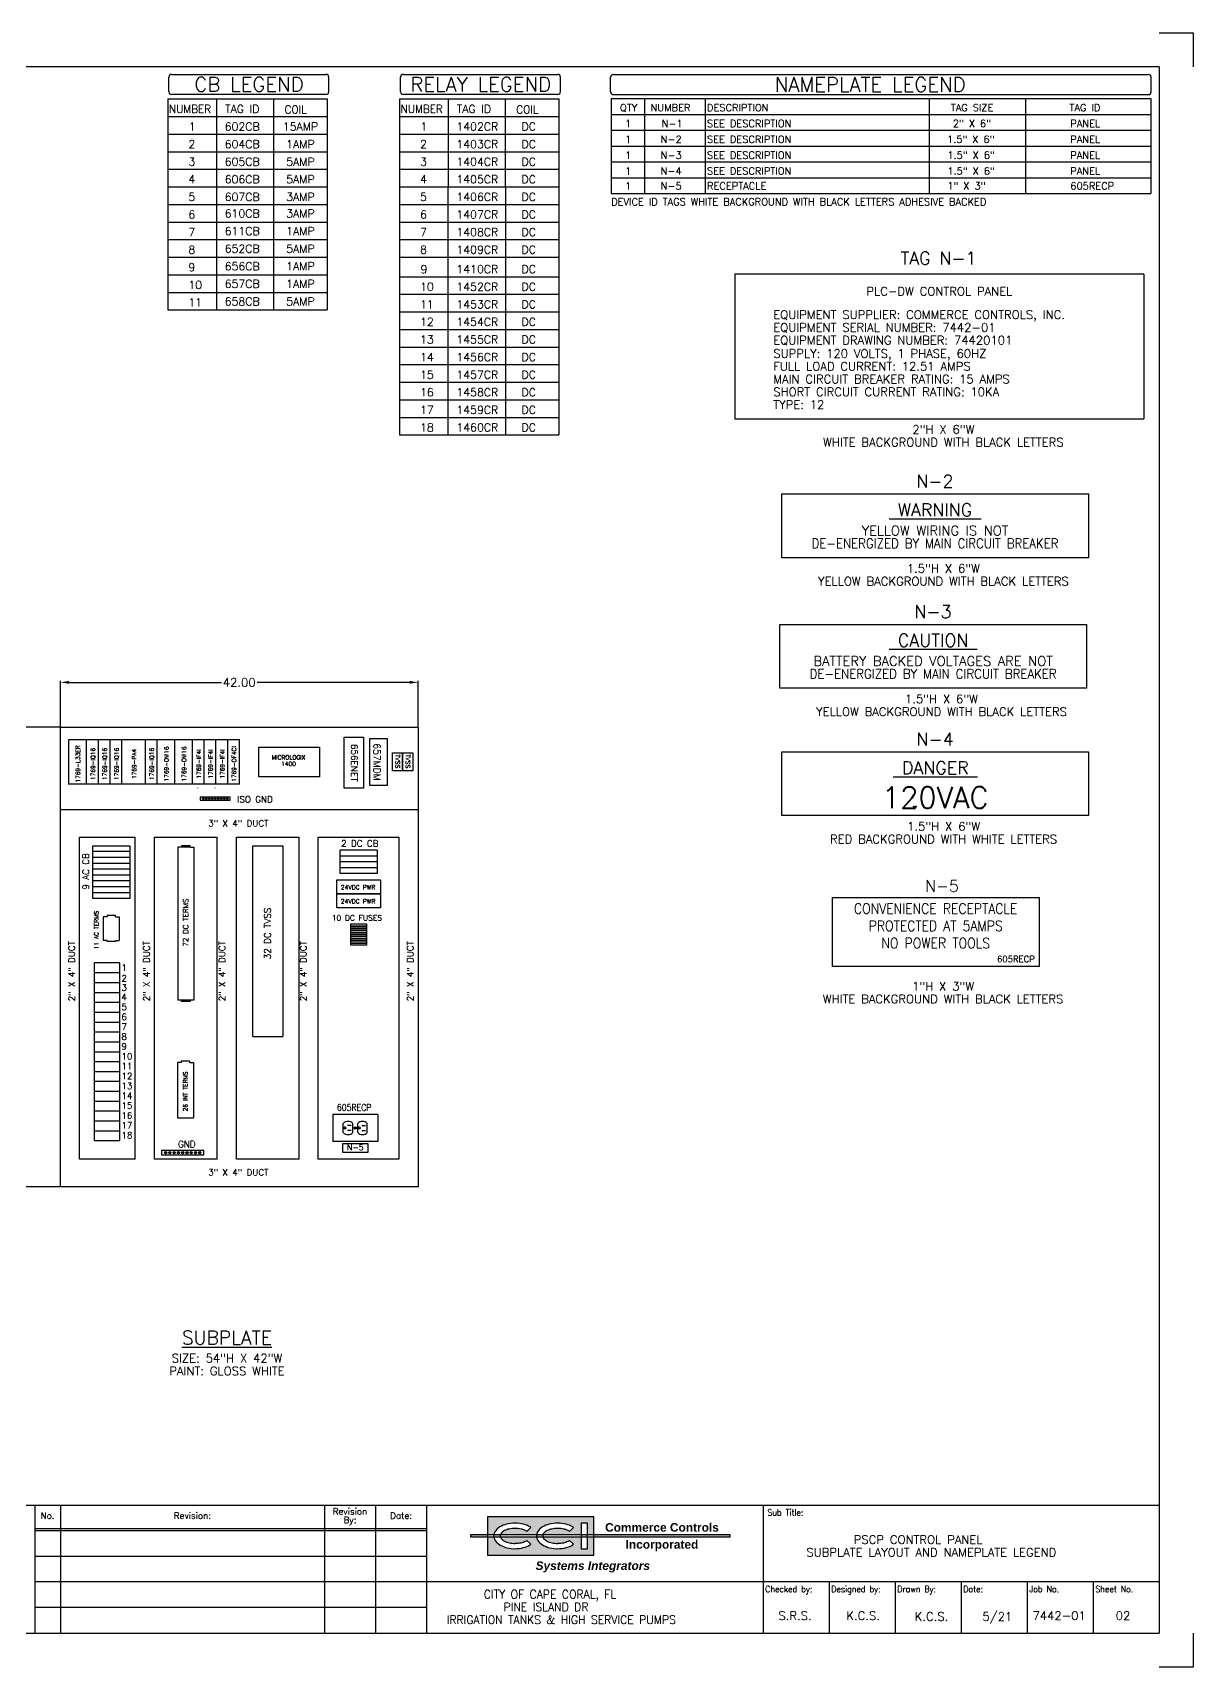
# Model space of a CAD drawing. Extents: x 0 to 288, y 0 to 192.
# Drawn here: x 151.8 to 288, y 0 to 192 of the extents above; entities that cross this region are included whole.
import ezdxf
from ezdxf.enums import TextEntityAlignment as Align

# ---------------------------------------------------------------- set-up
doc = ezdxf.new("R2010")
doc.units = 0
doc.header["$MEASUREMENT"] = 0
doc.layers.get('0').update_dxf_attribs({"linetype": 'CONTINUOUS'})
doc.layers.get('DEFPOINTS').update_dxf_attribs({"linetype": 'CONTINUOUS'})
for name, color, linetype in [('BORDER', 2, 'CONTINUOUS'), ('dim', 3, 'CONTINUOUS'), ('DUCT', 40, 'CONTINUOUS'), ('EQUIPMENT', 5, 'CONTINUOUS'), ('PANEL', 9, 'CONTINUOUS'), ('Subplate', 1, 'CONTINUOUS'), ('TEXT', 1, 'CONTINUOUS'), ('TEXT SS', 7, 'CONTINUOUS')]:
    doc.layers.add(name, color=color, linetype=linetype)
doc.styles.add('arial', font='arialbd.ttf')
doc.styles.add('arialitalic', font='arialbi.ttf')
doc.styles.add('ROMANS', font='ROMANS.shx')
doc.dimstyles.get("Standard").update_dxf_attribs({"dimscale": 0, "dimtxt": 0.125, "dimasz": 0.1875, "dimexe": 0.187, "dimexo": 0.0625, "dimgap": 0.09, "dimtad": 0, "dimtih": 1, "dimtoh": 1, "dimlfac": 4, "dimzin": 0, "dimdsep": 46, "dimtxsty": 'ROMANS', "dimcen": 0, "dimclrd": 256, "dimclre": 256, "dimadec": 0, "dimazin": 0, "dimtfac": 1, "dimtofl": 0, "dimtmove": 0, "dimatfit": 3, "dimfxl": 0, "dimtolj": 1, "dimtzin": 0, "dimarcsym": 0})

# ---------------------------------------------------------------- blocks, each defined once
blk = doc.blocks.new('CCILOGO3')
h = blk.add_hatch(color=256)
h.paths.add_polyline_path([(25.922, 2.094, -0.060974), (26.047, 2.109, -0.060974), (26.172, 2.094, -0.074343), (26.268, 2.054, -0.016679), (26.281, 2.046), (26.221, 1.988, 0.036094), (26.202, 1.999, 0.064948), (26.135, 2.022, 0.051099), (26.047, 2.031, 0.051099), (25.958, 2.022, 0.064948), (25.892, 1.999, 0.104203), (25.841, 1.959, 0.105248), (25.83, 1.937), (26.36, 1.937, -0.117879), (26.38, 1.988, -0.106943), (26.451, 2.054, -0.074343), (26.547, 2.094, -0.060974), (26.672, 2.109, -0.060974), (26.797, 2.094, -0.074343), (26.893, 2.054, -0.016679), (26.906, 2.046), (26.846, 1.988, 0.036094), (26.827, 1.999, 0.064948), (26.76, 2.022, 0.051099), (26.672, 2.031, 0.051099), (26.583, 2.022, 0.064948), (26.517, 1.999, 0.104203), (26.466, 1.959, 0.105248), (26.455, 1.937), (27.016, 1.937), (27.016, 2.109), (27.109, 2.109), (27.109, 1.937), (27.203, 1.937), (27.203, 2.203), (25.641, 2.203), (25.641, 1.937), (25.735, 1.937, -0.117879), (25.755, 1.988, -0.106943), (25.826, 2.054, -0.074343)])
h.paths.add_polyline_path([(25.826, 1.789, -0.106943), (25.755, 1.856, -0.117879), (25.735, 1.906), (25.641, 1.906), (25.641, 1.641), (27.203, 1.641), (27.203, 1.906), (27.109, 1.906), (27.109, 1.734), (27.016, 1.734), (27.016, 1.906), (26.455, 1.906, 0.105248), (26.466, 1.885, 0.104203), (26.517, 1.845, 0.064948), (26.592, 1.819, 0.063643), (26.672, 1.812, 0.051099), (26.76, 1.822, 0.064948), (26.827, 1.845, 0.036094), (26.846, 1.856), (26.906, 1.798, -0.016679), (26.893, 1.789, -0.074343), (26.797, 1.75, -0.060974), (26.672, 1.734, -0.074995), (26.558, 1.745, -0.074343), (26.451, 1.789, -0.106943), (26.38, 1.856, -0.117879), (26.36, 1.906), (25.83, 1.906, 0.105248), (25.841, 1.885, 0.104203), (25.892, 1.845, 0.064948), (25.967, 1.819, 0.063643), (26.047, 1.812, 0.051099), (26.135, 1.822, 0.064948), (26.202, 1.845, 0.036094), (26.221, 1.856), (26.281, 1.798, -0.016679), (26.268, 1.789, -0.074343), (26.172, 1.75, -0.060974), (26.047, 1.734, -0.074995), (25.933, 1.745, -0.074343)])
h.paths.add_polyline_path([(25.641, 1.906), (25.641, 1.937), (25.391, 1.937), (25.391, 1.906)])
h.paths.add_polyline_path([(25.83, 1.906, -0.068202), (25.828, 1.922, -0.068202), (25.83, 1.937), (25.735, 1.937, 0.033731), (25.734, 1.922, 0.033731), (25.735, 1.906)])
h.paths.add_polyline_path([(26.455, 1.906, -0.068202), (26.453, 1.922, -0.068202), (26.455, 1.937), (26.36, 1.937, 0.033731), (26.359, 1.922, 0.033731), (26.36, 1.906)])
h.paths.add_polyline_path([(27.109, 1.906), (27.109, 1.937), (27.016, 1.937), (27.016, 1.906)])
h.paths.add_polyline_path([(29.203, 1.906), (29.203, 1.937), (27.203, 1.937), (27.203, 1.906)])
for p, q in [((27.203, 2.203), (25.641, 2.203)), ((25.641, 2.203), (25.641, 1.641)), ((27.203, 1.641), (27.203, 2.203)), ((29.203, 1.937), (25.391, 1.937)), ((25.391, 1.937), (25.391, 1.906)), ((26.221, 1.988), (26.281, 2.046)), ((26.846, 1.988), (26.906, 2.046)), ((27.109, 2.109), (27.016, 2.109)), ((27.016, 2.109), (27.016, 1.734)), ((27.109, 1.734), (27.109, 2.109)), ((29.203, 1.906), (29.203, 1.937)), ((25.391, 1.906), (29.203, 1.906)), ((26.221, 1.856), (26.281, 1.798)), ((26.846, 1.856), (26.906, 1.798)), ((27.016, 1.734), (27.109, 1.734)), ((25.641, 1.641), (27.203, 1.641))]:
    blk.add_line(p, q)
for centre, radius, start, end in [((25.851, 1.922), 0.116, 145.3805, 180), ((25.851, 1.922), 0.116, 180, 214.6195), ((25.944, 1.857), 0.23, 120.9638, 145.3805), ((26.006, 1.754), 0.35, 103.9568, 120.9638), ((25.886, 1.922), 0.0581, 140.3607, 180), ((25.886, 1.922), 0.0581, 180, 219.6393), ((25.962, 1.859), 0.157, 116.5651, 140.3607), ((26.013, 1.757), 0.271, 101.7009, 116.5651), ((26.047, 1.59), 0.519, 90, 103.9568), ((26.047, 1.595), 0.436, 90, 101.7009), ((26.047, 1.59), 0.519, 76.0432, 90), ((26.047, 1.595), 0.436, 78.2991, 90), ((26.08, 1.757), 0.271, 63.4349, 78.2991), ((26.088, 1.754), 0.35, 59.0362, 76.0432), ((26.131, 1.859), 0.157, 55.1664, 63.4349), ((26.149, 1.857), 0.23, 55.214, 59.0362), ((26.476, 1.922), 0.116, 145.3805, 180), ((26.476, 1.922), 0.116, 180, 214.6195), ((26.569, 1.857), 0.23, 120.9638, 145.3805), ((26.631, 1.754), 0.35, 103.9568, 120.9638), ((26.511, 1.922), 0.0581, 140.3607, 180), ((26.511, 1.922), 0.0581, 180, 219.6393), ((26.587, 1.859), 0.157, 116.5651, 140.3607), ((26.638, 1.757), 0.271, 101.7009, 116.5651), ((26.672, 1.59), 0.519, 90, 103.9568), ((26.672, 1.595), 0.436, 90, 101.7009), ((26.672, 1.59), 0.519, 76.0432, 90), ((26.672, 1.595), 0.436, 78.2991, 90), ((26.705, 1.757), 0.271, 63.4349, 78.2991), ((26.713, 1.754), 0.35, 59.0362, 76.0432), ((26.756, 1.859), 0.157, 55.1664, 63.4349), ((26.774, 1.857), 0.23, 55.214, 59.0362), ((25.944, 1.987), 0.23, 214.6195, 239.0362), ((26.027, 2.125), 0.391, 239.0362, 256.0432), ((25.962, 1.985), 0.157, 219.6393, 243.4349), ((26.028, 2.117), 0.305, 243.4349, 258.2991), ((26.025, 2.118), 0.384, 256.0432, 273.1986), ((26.031, 2.129), 0.317, 258.2991, 272.8654), ((26.047, 2.249), 0.436, 270, 281.7009), ((26.047, 2.253), 0.519, 270, 283.9568), ((26.08, 2.087), 0.271, 281.7009, 296.5651), ((26.088, 2.09), 0.35, 283.9568, 300.9638), ((26.131, 1.985), 0.157, 296.5651, 304.8336), ((26.149, 1.987), 0.23, 300.9638, 304.786), ((26.569, 1.987), 0.23, 214.6195, 239.0362), ((26.652, 2.125), 0.391, 239.0362, 256.0432), ((26.587, 1.985), 0.157, 219.6393, 243.4349), ((26.653, 2.117), 0.305, 243.4349, 258.2991), ((26.65, 2.118), 0.384, 256.0432, 273.1986), ((26.656, 2.129), 0.317, 258.2991, 272.8654), ((26.672, 2.249), 0.436, 270, 281.7009), ((26.672, 2.253), 0.519, 270, 283.9568), ((26.705, 2.087), 0.271, 281.7009, 296.5651), ((26.713, 2.09), 0.35, 283.9568, 300.9638), ((26.756, 1.985), 0.157, 296.5651, 304.8336), ((26.774, 1.987), 0.23, 300.9638, 304.786)]:
    blk.add_arc(centre, radius, start, end)
for s, style, p in [('Commerce Controls', 'arial', (28.203, 1.984)), ('Incorporated', 'arial', (28.203, 1.734)), ('Systems Integrators', 'arialitalic', (27.188, 1.422))]:
    blk.add_text(s, height=0.125, dxfattribs=dict(style=style)).set_placement(p, align=Align.CENTER)
blk = doc.blocks.new('TERM')
at = {"color": 1}
blk.add_line((-0.09, 0.09), (0.09, -0.09), dxfattribs=at)
blk.add_circle((0, 0), 0.125, dxfattribs=at)
blk = doc.blocks.new('*D8')
at = {"layer": 'DEFPOINTS', "color": 0, "linetype": 'Continuous'}
for p in [(197, 115.69), (155, 110.44), (197, 110.44)]:
    blk.add_point(p, dxfattribs=at)
at = {"layer": 'dim', "linetype": 'Continuous', "lineweight": -2}
for p, q in [((155, 110.5), (155, 115.88)), ((156, 115.69), (173.91, 115.69)), ((196, 115.69), (178.09, 115.69)), ((197, 110.5), (197, 115.88))]:
    blk.add_line(p, q, dxfattribs=at)
at = {"layer": 'dim', "linetype": 'Continuous'}
for points in [[(156, 115.86), (156, 115.53), (155, 115.69)], [(196, 115.86), (196, 115.53), (197, 115.69)]]:
    blk.add_solid(points, dxfattribs=at)
at = {"layer": 'dim', "color": 0, "linetype": 'Continuous', "insert": (176, 115.69), "char_height": 1, "attachment_point": 5, "style": 'ROMANS'}
blk.add_mtext('\\A1;42.00', dxfattribs=at)
blk = doc.blocks.new('*D9')
at = {"layer": 'DEFPOINTS', "color": 0, "linetype": 'Continuous'}
for p in [(147.5, 110.44), (155, 110.44), (155, 56.44)]:
    blk.add_point(p, dxfattribs=at)
at = {"layer": 'dim', "linetype": 'Continuous', "lineweight": -2}
for p, q in [((154.94, 110.44), (147.31, 110.44)), ((147.5, 109.44), (147.5, 84.03)), ((147.5, 57.44), (147.5, 82.85)), ((154.94, 56.44), (147.31, 56.44))]:
    blk.add_line(p, q, dxfattribs=at)
at = {"layer": 'dim', "linetype": 'Continuous'}
for points in [[(147.33, 109.44), (147.67, 109.44), (147.5, 110.44)], [(147.33, 57.44), (147.67, 57.44), (147.5, 56.44)]]:
    blk.add_solid(points, dxfattribs=at)
at = {"layer": 'dim', "color": 0, "linetype": 'Continuous', "insert": (147.5, 83.44), "char_height": 1, "attachment_point": 5, "style": 'ROMANS'}
blk.add_mtext('\\A1;54.00', dxfattribs=at)
blk = doc.blocks.new('grnd-bar')
at = {"color": 5}
blk.add_lwpolyline([(0.25, 2.5), (0, 2.5), (0, 0), (0.25, 0)], close=True, dxfattribs=at)
at = {"xscale": 0.5, "yscale": 0.5, "zscale": 0.5}
for p in [(0.125, 2.25), (0.125, 2), (0.125, 1.75), (0.125, 1.5), (0.125, 1.25), (0.125, 1), (0.125, 0.75), (0.125, 0.5), (0.125, 0.25)]:
    blk.add_blockref('TERM', p, dxfattribs=at)

msp = doc.modelspace()

# ---------------------------------------------------------------- linework, layer by layer
at = {"color": 5}
for p, q in [((284, 192), (288, 192)), ((288, 192), (288, 188)), ((288, 4), (288, 0)), ((288, 0), (284, 0))]:
    msp.add_line(p, q, dxfattribs=at)
for p, q in [((167.725, 185.074), (167.725, 186.766)), ((186.517, 185.074), (186.517, 186.766)), ((194.925, 185.074), (194.925, 186.766)), ((213.717, 185.074), (213.717, 186.766)), ((219.581, 185.065), (219.581, 186.757)), ((219.919, 187.096), (282.719, 187.096)), ((283.058, 185.065), (283.058, 186.757)), ((219.919, 184.726), (282.719, 184.726)), ((167.607, 184.22), (186.305, 184.22)), ((167.607, 184.22), (167.607, 159.43)), ((173.339, 184.22), (173.339, 159.43)), ((180.01, 184.22), (180.01, 159.43)), ((186.305, 184.22), (186.305, 182.154)), ((194.807, 184.22), (213.506, 184.22)), ((194.807, 184.22), (194.807, 163.338)), ((200.539, 184.22), (200.499, 163.338)), ((207.21, 184.22), (207.249, 163.338)), ((213.506, 184.22), (213.506, 182.154)), ((219.658, 184.253), (283.031, 184.253)), ((219.658, 184.253), (219.658, 173.097)), ((223.565, 184.253), (223.565, 173.097)), ((230.705, 184.253), (230.705, 173.097)), ((256.996, 184.253), (256.996, 173.097)), ((268.294, 184.253), (268.294, 173.097)), ((283.031, 184.253), (283.031, 173.097)), ((167.607, 182.154), (186.305, 182.154)), ((186.305, 182.154), (186.305, 159.43)), ((194.807, 182.154), (213.506, 182.154)), ((213.506, 182.154), (213.506, 163.338)), ((219.658, 182.394), (283.031, 182.394)), ((219.658, 180.534), (283.031, 180.534)), ((167.607, 180.088), (186.305, 180.088)), ((194.807, 180.088), (213.506, 180.088)), ((219.658, 178.675), (283.031, 178.675)), ((167.607, 178.023), (186.305, 178.023)), ((194.807, 178.023), (213.506, 178.023)), ((219.658, 176.816), (283.031, 176.816)), ((167.607, 175.957), (186.305, 175.957)), ((194.807, 175.957), (213.506, 175.957)), ((219.658, 174.957), (283.031, 174.957)), ((167.607, 173.891), (186.305, 173.891)), ((194.807, 173.891), (213.506, 173.891)), ((219.658, 173.097), (283.031, 173.097)), ((167.607, 171.825), (186.305, 171.825)), ((194.807, 171.825), (213.506, 171.825)), ((167.607, 169.759), (186.305, 169.759)), ((194.807, 169.759), (213.506, 169.759)), ((167.607, 167.693), (186.305, 167.693)), ((194.807, 167.693), (213.506, 167.693)), ((167.607, 165.627), (186.305, 165.627)), ((194.807, 165.627), (213.506, 165.627)), ((167.607, 163.561), (186.305, 163.561)), ((194.807, 163.338), (213.506, 163.338)), ((194.807, 163.338), (194.807, 144.746)), ((200.491, 163.338), (200.475, 144.746)), ((207.257, 163.338), (207.251, 144.746)), ((213.506, 163.338), (213.506, 144.746)), ((167.607, 161.496), (186.305, 161.496)), ((167.607, 159.43), (186.305, 159.43)), ((194.807, 161.273), (213.506, 161.273)), ((194.807, 159.207), (213.506, 159.207)), ((194.807, 157.141), (213.506, 157.141)), ((194.807, 155.075), (213.506, 155.075)), ((194.807, 153.009), (213.506, 153.009)), ((194.807, 150.943), (213.506, 150.943)), ((194.807, 148.877), (213.506, 148.877)), ((194.807, 146.811), (213.506, 146.811)), ((194.807, 144.746), (213.506, 144.746))]:
    msp.add_line(p, q)
at = {"linetype": 'Continuous'}
for p, q in [((168.064, 187.105), (186.179, 187.105)), ((195.264, 187.105), (213.379, 187.105)), ((186.179, 184.736), (168.064, 184.736)), ((213.379, 184.736), (195.264, 184.736)), ((176.02, 108.942), (155.94, 108.942)), ((155.94, 108.942), (155.94, 103.752)), ((158.08, 103.752), (158.08, 108.942)), ((159.46, 103.752), (159.46, 108.942)), ((160.84, 103.752), (160.84, 108.942)), ((162.22, 103.752), (162.22, 108.942)), ((164.98, 103.752), (164.98, 108.942)), ((166.36, 103.752), (166.36, 108.942)), ((168.43, 103.752), (168.43, 108.942)), ((170.5, 103.752), (170.5, 108.942)), ((171.88, 103.752), (171.88, 108.942)), ((173.26, 103.752), (173.26, 108.942)), ((174.64, 103.752), (174.64, 108.942)), ((176.02, 103.752), (176.02, 108.942)), ((158.08, 103.752), (155.91, 103.752)), ((159.46, 103.752), (158.08, 103.752)), ((160.84, 103.752), (159.46, 103.752)), ((162.22, 103.752), (160.84, 103.752)), ((164.98, 103.752), (162.22, 103.752)), ((166.36, 103.752), (164.98, 103.752)), ((168.43, 103.752), (166.36, 103.752)), ((170.5, 103.752), (168.43, 103.752)), ((171.88, 103.752), (170.5, 103.752)), ((176.02, 103.752), (171.88, 103.752)), ((191.12, 61.497), (188.12, 61.497)), ((188.12, 61.497), (188.12, 60.497)), ((191.12, 60.497), (191.12, 61.497)), ((188.12, 60.497), (191.12, 60.497))]:
    msp.add_line(p, q, dxfattribs=at)
at = {"color": 2}
for p, q in [((239.684, 137.831), (275.684, 137.831)), ((239.684, 130.331), (239.684, 137.831)), ((275.684, 137.831), (275.684, 130.331)), ((275.684, 130.331), (239.684, 130.331)), ((239.458, 122.506), (275.458, 122.506)), ((239.458, 115.006), (239.458, 122.506)), ((275.458, 122.506), (275.458, 115.006)), ((275.458, 115.006), (239.458, 115.006)), ((239.708, 107.538), (275.708, 107.538)), ((239.708, 100.038), (239.708, 107.538)), ((275.708, 107.538), (275.708, 100.038)), ((275.708, 100.038), (239.708, 100.038)), ((104.5, 19.062), (152, 19.062)), ((152, 19.062), (198, 19.062)), ((152, 19.062), (152, 4.062)), ((155, 19.062), (155, 4.062)), ((186, 19.062), (186, 4.062)), ((192, 19.062), (192, 4.062)), ((198.033, 19.062), (284, 19.062)), ((198.033, 4.062), (198.033, 19.062)), ((237.5, 19.062), (237.5, 4.062)), ((152, 16.312), (197.967, 16.312)), ((152, 16.062), (198, 16.062)), ((152, 13.062), (198, 13.062)), ((152, 10.062), (198, 10.062)), ((198.033, 10.062), (284, 10.062)), ((245.25, 10.062), (245.25, 4.062)), ((253, 10.062), (253, 4.062)), ((260.75, 10.062), (260.75, 4.062)), ((268.5, 10.062), (268.5, 4.062)), ((276.25, 10.062), (276.25, 4.062)), ((152, 7.062), (198, 7.062))]:
    msp.add_line(p, q, dxfattribs=at)
at = {"linetype": 'ByBlock'}
for p, q in [((192.27, 64.947), (186.97, 64.947)), ((186.97, 64.947), (186.97, 61.747)), ((192.27, 64.947), (192.27, 61.747)), ((192.27, 61.747), (186.97, 61.747))]:
    msp.add_line(p, q, dxfattribs=at)
at = {"color": 0}
for p, q in [((188.214, 62.816), (188.214, 63.878)), ((188.425, 63.452), (188.319, 63.452)), ((188.319, 63.241), (188.319, 63.452)), ((189.128, 63.628), (188.706, 63.628)), ((189.339, 62.816), (189.339, 63.878)), ((189.719, 63.446), (189.521, 63.247)), ((189.901, 62.816), (189.901, 63.878)), ((190.112, 63.452), (190.007, 63.452)), ((190.007, 63.241), (190.007, 63.452)), ((190.393, 63.628), (190.815, 63.628)), ((191.026, 62.816), (191.026, 63.878)), ((188.425, 63.241), (188.319, 63.241)), ((189.128, 63.065), (188.706, 63.065)), ((190.112, 63.241), (190.007, 63.241)), ((190.393, 63.065), (190.815, 63.065))]:
    msp.add_line(p, q, dxfattribs=at)
at = {"color": 5}
msp.add_lwpolyline([(174.945, 101.858), (174.945, 102.208), (171.425, 102.208), (171.425, 101.858)], close=True, dxfattribs=at)
at = {"color": 0}
msp.add_circle((189.62, 63.347), 0.141, dxfattribs=at)
for centre, start, end in [((168.064, 186.766), 90, 180), ((186.179, 186.766), 0, 90), ((195.264, 186.766), 90, 180), ((213.379, 186.766), 0, 90), ((219.919, 186.757), 90, 180), ((282.719, 186.757), 0, 90), ((168.064, 185.074), 180, 270), ((186.179, 185.074), 270, 0), ((195.264, 185.074), 180, 270), ((213.379, 185.074), 270, 0), ((219.919, 185.065), 180, 270), ((282.719, 185.065), 270, 0)]:
    msp.add_arc(centre, 0.338, start, end)
for centre, radius, start, end in [((188.776, 63.347), 0.773, 43.34176, 136.65824), ((188.425, 63.347), 0.105, 270, 90), ((190.464, 63.347), 0.773, 43.34176, 136.65824), ((190.112, 63.347), 0.105, 270, 90), ((188.776, 63.347), 0.773, 223.34176, 316.65824), ((190.464, 63.347), 0.773, 223.34176, 316.65824)]:
    msp.add_arc(centre, radius, start, end, dxfattribs=at)
at = {"layer": 'BORDER', "color": 2}
for p, q in [((284, 188), (4, 188)), ((284, 188), (284, 4)), ((4, 4), (284, 4))]:
    msp.add_line(p, q, dxfattribs=at)
at = {"layer": 'BORDER', "color": 5}
for p, q in [((245.597, 90.418), (269.903, 90.418)), ((245.597, 90.418), (245.597, 82.315)), ((269.903, 90.418), (269.903, 82.315)), ((269.903, 82.315), (245.597, 82.315))]:
    msp.add_line(p, q, dxfattribs=at)
at = {"layer": 'DUCT', "linetype": 'Continuous'}
for p, q in [((171.12, 103.285), (171.12, 103.257)), ((173.12, 103.285), (173.12, 103.257)), ((155, 100.752), (197, 100.752)), ((157.25, 59.692), (157.25, 97.502)), ((157.25, 97.502), (163.79, 97.502)), ((163.79, 59.692), (163.79, 97.502)), ((166.04, 59.692), (166.04, 97.502)), ((166.04, 97.502), (173.41, 97.502)), ((173.41, 59.692), (173.41, 97.502)), ((175.66, 97.502), (183.03, 97.502)), ((175.66, 59.692), (175.66, 97.502)), ((183.03, 59.692), (183.03, 97.502)), ((185.28, 97.502), (194.75, 97.502)), ((185.28, 59.692), (185.28, 97.502)), ((194.75, 97.502), (194.75, 59.692)), ((163.79, 59.692), (157.25, 59.692)), ((173.41, 59.692), (166.04, 59.692)), ((183.03, 59.692), (175.66, 59.692)), ((194.75, 59.692), (185.28, 59.692))]:
    msp.add_line(p, q, dxfattribs=at)
at = {"layer": 'EQUIPMENT', "color": 4}
for p, q in [((282.188, 163.625), (234.188, 163.625)), ((234.188, 163.625), (234.188, 146.625)), ((282.188, 163.625), (282.188, 146.625)), ((234.188, 146.625), (282.188, 146.625))]:
    msp.add_line(p, q, dxfattribs=at)
at = {"layer": 'EQUIPMENT', "linetype": 'Continuous'}
for p, q in [((188.3, 103.25), (188.3, 109.25)), ((188.3, 109.25), (190.6, 109.25)), ((190.6, 109.25), (190.6, 103.25)), ((191.31, 103.587), (191.31, 109.107)), ((191.31, 109.107), (193.37, 109.107)), ((193.37, 109.107), (193.37, 103.587)), ((193.97, 105.297), (193.97, 107.397)), ((193.97, 107.397), (195.17, 107.397)), ((195.17, 105.297), (195.17, 107.397)), ((195.17, 107.397), (196.37, 107.397)), ((195.17, 107.397), (195.17, 105.297)), ((196.37, 107.397), (196.37, 105.297)), ((195.17, 105.297), (193.97, 105.297)), ((196.37, 105.297), (195.17, 105.297)), ((190.6, 103.25), (188.3, 103.25)), ((193.37, 103.587), (191.31, 103.587)), ((158.79, 96.502), (163.16, 96.502)), ((158.79, 95.812), (158.79, 96.502)), ((163.16, 96.502), (163.16, 95.812)), ((169.226, 96.349), (168.784, 96.349)), ((168.784, 96.349), (168.784, 78.349)), ((168.784, 96.349), (168.784, 92.724)), ((170.224, 96.349), (169.226, 96.349)), ((170.224, 96.349), (170.664, 96.349)), ((170.664, 96.349), (170.664, 78.349)), ((177.575, 96.502), (181.115, 96.502)), ((177.575, 74.102), (177.575, 96.502)), ((181.115, 96.502), (181.115, 74.102)), ((163.16, 95.812), (158.79, 95.812)), ((158.79, 95.122), (158.79, 95.812)), ((163.16, 95.122), (158.79, 95.122)), ((158.79, 94.432), (158.79, 95.122)), ((163.16, 94.432), (158.79, 94.432)), ((158.79, 93.742), (158.79, 94.432)), ((163.16, 95.812), (163.16, 95.122)), ((163.16, 95.122), (163.16, 94.432)), ((163.16, 94.432), (163.16, 93.742)), ((192.2, 95.982), (187.83, 95.982)), ((187.83, 95.292), (187.83, 95.982)), ((192.2, 95.292), (187.83, 95.292)), ((187.83, 94.602), (187.83, 95.292)), ((192.2, 94.602), (187.83, 94.602)), ((192.2, 94.602), (187.83, 94.602)), ((187.83, 93.912), (187.83, 94.602)), ((192.2, 95.982), (192.2, 95.292)), ((192.2, 95.292), (192.2, 94.602)), ((192.2, 94.602), (192.2, 93.912)), ((163.16, 93.742), (158.79, 93.742)), ((158.79, 93.052), (158.79, 93.742)), ((163.16, 93.052), (158.79, 93.052)), ((158.79, 92.362), (158.79, 93.052)), ((163.16, 92.362), (158.79, 92.362)), ((158.79, 91.672), (158.79, 92.362)), ((163.16, 93.742), (163.16, 93.052)), ((163.16, 93.052), (163.16, 92.362)), ((163.16, 92.362), (163.16, 91.672)), ((187.465, 90.852), (187.465, 92.502)), ((187.465, 92.502), (192.565, 92.502)), ((192.2, 93.912), (187.83, 93.912)), ((187.83, 93.222), (187.83, 93.912)), ((192.2, 93.222), (187.83, 93.222)), ((192.2, 93.912), (192.2, 93.222)), ((192.565, 92.502), (192.565, 90.852)), ((163.16, 91.672), (158.79, 91.672)), ((163.16, 91.672), (158.79, 91.672)), ((158.79, 90.982), (158.79, 91.672)), ((163.16, 90.982), (158.79, 90.982)), ((158.79, 90.292), (158.79, 90.982)), ((163.16, 90.292), (158.79, 90.292)), ((163.16, 91.672), (163.16, 90.982)), ((163.16, 90.982), (163.16, 90.292)), ((187.465, 89.202), (187.465, 90.852)), ((187.465, 90.852), (192.565, 90.852)), ((192.565, 90.852), (187.465, 90.852)), ((192.565, 90.852), (192.565, 89.202)), ((192.565, 89.202), (187.465, 89.202)), ((160.476, 88.139), (160.034, 88.139)), ((160.034, 88.139), (160.034, 85.389)), ((161.474, 88.139), (161.914, 88.139)), ((161.914, 88.139), (161.914, 85.389)), ((160.476, 85.389), (160.034, 85.389)), ((161.474, 85.389), (161.914, 85.389)), ((158.98, 82.752), (158.98, 81.592)), ((161.97, 82.752), (158.98, 82.752)), ((161.97, 81.592), (161.97, 82.752)), ((158.98, 81.592), (161.97, 81.592)), ((158.98, 81.592), (158.98, 80.432)), ((161.97, 80.432), (161.97, 81.592)), ((158.98, 80.432), (161.97, 80.432)), ((158.98, 80.432), (158.98, 79.272)), ((158.98, 79.272), (161.97, 79.272)), ((158.98, 79.272), (158.98, 78.112)), ((161.97, 79.272), (161.97, 80.432)), ((161.97, 78.112), (161.97, 79.272)), ((158.98, 78.112), (161.97, 78.112)), ((158.98, 78.112), (158.98, 76.952)), ((158.98, 76.952), (161.97, 76.952)), ((158.98, 76.952), (158.98, 75.792)), ((161.97, 76.952), (161.97, 78.112)), ((161.97, 75.792), (161.97, 76.952)), ((170.664, 78.349), (168.784, 78.349)), ((158.98, 75.792), (161.97, 75.792)), ((158.98, 75.792), (158.98, 74.632)), ((161.97, 74.632), (161.97, 75.792)), ((158.98, 74.632), (161.97, 74.632)), ((158.98, 74.632), (158.98, 73.472)), ((158.98, 73.472), (161.97, 73.472)), ((158.98, 73.472), (158.98, 72.312)), ((161.97, 73.472), (161.97, 74.632)), ((161.97, 72.312), (161.97, 73.472)), ((177.575, 74.102), (181.115, 74.102)), ((158.98, 72.312), (161.97, 72.312)), ((158.98, 72.312), (158.98, 71.152)), ((158.98, 71.152), (161.97, 71.152)), ((158.98, 71.152), (158.98, 69.992)), ((161.97, 71.152), (161.97, 72.312)), ((161.97, 69.992), (161.97, 71.152)), ((169.181, 71.057), (168.739, 71.057)), ((168.739, 71.057), (168.739, 64.557)), ((170.179, 71.057), (170.619, 71.057)), ((170.619, 71.057), (170.619, 64.557)), ((158.98, 69.992), (161.97, 69.992)), ((158.98, 69.992), (158.98, 68.832)), ((161.97, 68.832), (161.97, 69.992)), ((158.98, 68.832), (161.97, 68.832)), ((158.98, 68.832), (158.98, 67.672)), ((158.98, 67.672), (161.97, 67.672)), ((158.98, 67.672), (158.98, 66.512)), ((161.97, 67.672), (161.97, 68.832)), ((161.97, 66.512), (161.97, 67.672)), ((158.98, 66.512), (161.97, 66.512)), ((158.98, 66.512), (158.98, 65.352)), ((158.98, 65.352), (161.97, 65.352)), ((158.98, 65.352), (158.98, 64.192)), ((161.97, 65.352), (161.97, 66.512)), ((161.97, 64.192), (161.97, 65.352)), ((158.98, 64.192), (161.97, 64.192)), ((158.98, 64.192), (158.98, 63.032)), ((161.97, 63.032), (161.97, 64.192)), ((168.739, 64.557), (170.619, 64.557)), ((158.98, 63.032), (161.97, 63.032)), ((158.98, 63.032), (158.98, 61.872)), ((158.98, 61.872), (161.97, 61.872)), ((161.97, 61.872), (161.97, 63.032))]:
    msp.add_line(p, q, dxfattribs=at)
at = {"layer": 'EQUIPMENT'}
for p, q in [((170.224, 96.502), (169.226, 96.502)), ((169.226, 96.502), (169.226, 96.349)), ((170.224, 96.349), (170.224, 96.502)), ((161.474, 88.292), (160.476, 88.292)), ((160.476, 88.292), (160.476, 88.139)), ((161.474, 88.139), (161.474, 88.292)), ((160.476, 85.236), (160.476, 85.389)), ((161.474, 85.236), (160.476, 85.236)), ((161.474, 85.389), (161.474, 85.236)), ((169.226, 78.196), (169.226, 78.349)), ((170.224, 78.196), (169.226, 78.196)), ((170.224, 78.349), (170.224, 78.196)), ((170.179, 71.21), (169.181, 71.21)), ((169.181, 71.21), (169.181, 71.057)), ((170.179, 71.057), (170.179, 71.21))]:
    msp.add_line(p, q, dxfattribs=at)
for points in [[(190.94, 87.071), (189.09, 87.071), (189.09, 87.321), (190.94, 87.321)], [(190.94, 86.821), (189.09, 86.821), (189.09, 87.071), (190.94, 87.071)], [(190.94, 86.571), (189.09, 86.571), (189.09, 86.821), (190.94, 86.821)], [(190.94, 86.321), (189.09, 86.321), (189.09, 86.571), (190.94, 86.571)], [(190.94, 86.071), (189.09, 86.071), (189.09, 86.321), (190.94, 86.321)], [(190.94, 85.821), (189.09, 85.821), (189.09, 86.071), (190.94, 86.071)], [(190.94, 85.571), (189.09, 85.571), (189.09, 85.821), (190.94, 85.821)], [(190.94, 85.321), (189.09, 85.321), (189.09, 85.571), (190.94, 85.571)], [(190.94, 85.071), (189.09, 85.071), (189.09, 85.321), (190.94, 85.321)], [(190.94, 84.821), (189.09, 84.821), (189.09, 85.071), (190.94, 85.071)]]:
    msp.add_lwpolyline(points, close=True, dxfattribs=at)
at = {"layer": 'PANEL', "linetype": 'Continuous'}
for p, q in [((178.3, 108.097), (185.4, 108.097)), ((178.3, 104.597), (178.3, 108.097)), ((185.4, 108.097), (185.4, 104.597)), ((185.4, 104.597), (178.3, 104.597))]:
    msp.add_line(p, q, dxfattribs=at)
at = {"layer": 'Subplate', "linetype": 'Continuous'}
for p, q in [((155, 56.442), (155, 110.442)), ((155, 110.442), (197, 110.442)), ((197, 110.442), (197, 56.442)), ((197, 56.442), (155, 56.442))]:
    msp.add_line(p, q, dxfattribs=at)

# ---------------------------------------------------------------- block references
at = {"xscale": 0.7012871301155303, "yscale": 0.7012871301155303, "zscale": 0.7012871301155303, "rotation": 270}
for p in [(171.775, 102.033), (172.126, 102.033), (172.477, 102.033), (172.827, 102.033), (173.178, 102.033), (173.536, 102.033), (173.886, 102.033), (174.244, 102.033), (174.595, 102.033)]:
    msp.add_blockref('TERM', p, dxfattribs=at)
at = {"color": 0, "linetype": 'Continuous', "xscale": 8, "yscale": 8, "zscale": 8}
msp.add_blockref('CCILOGO3', (0, 0.062), dxfattribs=at)
at = {"layer": 'PANEL', "linetype": 'Continuous', "xscale": 2, "yscale": 2, "zscale": 2, "rotation": 270}
msp.add_blockref('grnd-bar', (166.856, 60.692), dxfattribs=at)

# ---------------------------------------------------------------- texts
at = {"style": 'ROMANS'}
for s, height, p in [('CB LEGEND', 1.6923, (177.14, 185.93)), ('RELAY LEGEND', 1.69231, (204.34, 185.93)), ('NAMEPLATE LEGEND', 1.69231, (250.058, 185.911))]:
    msp.add_text(s, height=height, dxfattribs=at).set_placement(p, align=Align.MIDDLE)
at = {"color": 7, "style": 'ROMANS', "width": 0.95}
for s, p in [('NUMBER', (167.75, 182.573)), ('COIL', (181.32, 182.51)), ('NUMBER', (194.95, 182.573)), ('COIL', (208.52, 182.51))]:
    msp.add_text(s, height=0.9402, dxfattribs=at).set_placement(p)
at = {"color": 7, "style": 'ROMANS'}
for s, height, p in [('TAG ID', 0.9402, (174.338, 182.569)), ('TAG ID', 0.9402, (201.538, 182.569)), ('QTY', 0.8462, (220.705, 182.767)), ('NUMBER', 0.8462, (224.291, 182.767)), ('DESCRIPTION', 0.84615, (230.915, 182.767)), ('TAG SIZE', 0.8462, (259.533, 182.767)), ('TAG ID', 0.8462, (273.469, 182.767)), ('1', 0.94, (170.082, 180.495)), ('602CB', 0.9402, (174.288, 180.503)), ('1', 0.94, (197.282, 180.495)), ('1402CR', 0.9402, (201.488, 180.503)), ('DC', 0.9402, (209.134, 180.503)), ('1', 0.846, (221.293, 180.9)), ('N-1', 0.8462, (225.59, 180.9)), ('SEE DESCRIPTION', 0.84615, (230.915, 180.908)), ('2" X 6"', 0.8462, (259.765, 180.908)), ('PANEL', 0.8462, (273.566, 180.908)), ('2', 0.94, (170.031, 178.437)), ('604CB', 0.9402, (174.288, 178.437)), ('2', 0.94, (197.231, 178.437)), ('1403CR', 0.9402, (201.488, 178.437)), ('DC', 0.9402, (209.134, 178.437)), ('1', 0.846, (221.293, 179.041)), ('N-2', 0.8462, (225.477, 179.048)), ('SEE DESCRIPTION', 0.84615, (230.915, 179.048)), ('1.5" X 6"', 0.8462, (259.086, 179.052)), ('PANEL', 0.8462, (273.566, 179.048)), ('3', 0.94, (170.018, 176.371)), ('605CB', 0.9402, (174.288, 176.371)), ('3', 0.94, (197.219, 176.371)), ('1404CR', 0.9402, (201.488, 176.371)), ('DC', 0.9402, (209.134, 176.371)), ('1', 0.846, (221.293, 177.181)), ('N-3', 0.8462, (225.473, 177.189)), ('SEE DESCRIPTION', 0.84615, (230.915, 177.189)), ('1.5" X 6"', 0.8462, (259.124, 177.192)), ('PANEL', 0.8462, (273.566, 177.189)), ('4', 0.94, (170.018, 174.306)), ('606CB', 0.9402, (174.288, 174.306)), ('4', 0.94, (197.219, 174.306)), ('1405CR', 0.9402, (201.488, 174.306)), ('DC', 0.9402, (209.134, 174.306)), ('1', 0.846, (221.293, 175.322)), ('N-4', 0.8462, (225.473, 175.33)), ('SEE DESCRIPTION', 0.84615, (230.915, 175.33)), ('1.5" X 6"', 0.8462, (259.124, 175.333)), ('PANEL', 0.8462, (273.566, 175.33)), ('5', 0.94, (170.018, 172.24)), ('607CB', 0.9402, (174.288, 172.24)), ('5', 0.94, (197.219, 172.24)), ('1406CR', 0.9402, (201.488, 172.24)), ('DC', 0.9402, (209.134, 172.24)), ('1', 0.846, (221.293, 173.572)), ('N-5', 0.8462, (225.473, 173.58)), ('RECEPTACLE', 0.8462, (230.915, 173.58)), ('1" X 3"', 0.8462, (259.124, 173.583)), ('605RECP', 0.8462, (273.566, 173.58)), ('6', 0.94, (170.018, 170.174)), ('610CB', 0.9402, (174.288, 170.292)), ('6', 0.94, (197.219, 170.174)), ('1407CR', 0.9402, (201.488, 170.174)), ('DC', 0.9402, (209.134, 170.174)), ('7', 0.94, (170.018, 168.108)), ('611CB', 0.9402, (174.288, 168.226)), ('7', 0.94, (197.219, 168.108)), ('1408CR', 0.9402, (201.488, 168.108)), ('DC', 0.9402, (209.134, 168.108)), ('652CB', 0.9402, (174.288, 166.16)), ('8', 0.94, (170.018, 166.042)), ('8', 0.94, (197.219, 166.042)), ('1409CR', 0.9402, (201.488, 166.042)), ('DC', 0.9402, (209.134, 166.042)), ('9', 0.94, (170.018, 163.976)), ('656CB', 0.9402, (174.288, 164.094)), ('9', 0.94, (197.282, 163.745)), ('1410CR', 0.9402, (201.488, 163.753)), ('DC', 0.9402, (209.134, 163.753)), ('10', 0.9402, (170.018, 161.91)), ('657CB', 0.9402, (174.288, 162.029)), ('10', 0.9402, (197.219, 161.687)), ('1452CR', 0.9402, (201.488, 161.687)), ('DC', 0.9402, (209.134, 161.687)), ('11', 0.9402, (170.018, 159.844)), ('658CB', 0.9402, (174.288, 159.963)), ('11', 0.9402, (197.219, 159.621)), ('1453CR', 0.9402, (201.488, 159.621)), ('DC', 0.9402, (209.134, 159.621)), ('12', 0.9402, (197.219, 157.556)), ('1454CR', 0.9402, (201.488, 157.556)), ('DC', 0.9402, (209.134, 157.556)), ('13', 0.9402, (197.219, 155.49)), ('1455CR', 0.9402, (201.488, 155.49)), ('DC', 0.9402, (209.134, 155.49)), ('14', 0.9402, (197.219, 153.424)), ('1456CR', 0.9402, (201.488, 153.424)), ('DC', 0.9402, (209.134, 153.424)), ('15', 0.9402, (197.219, 151.358)), ('1457CR', 0.9402, (201.488, 151.358)), ('DC', 0.9402, (209.134, 151.358)), ('16', 0.9402, (197.219, 149.292)), ('1458CR', 0.9402, (201.488, 149.292)), ('DC', 0.9402, (209.134, 149.292)), ('17', 0.9402, (197.219, 147.226)), ('1459CR', 0.9402, (201.488, 147.226)), ('DC', 0.9402, (209.134, 147.226)), ('18', 0.9402, (197.219, 145.16)), ('1460CR', 0.9402, (201.488, 145.16)), ('DC', 0.9402, (209.134, 145.16))]:
    msp.add_text(s, height=height, dxfattribs=at).set_placement(p)
for s, p in [('15AMP', (183.184, 180.503)), ('1AMP', (183.184, 178.437)), ('5AMP', (183.184, 176.371)), ('5AMP', (183.184, 174.306)), ('3AMP', (183.184, 172.24)), ('3AMP', (183.184, 170.292)), ('1AMP', (183.184, 168.226)), ('5AMP', (183.184, 166.16)), ('1AMP', (183.184, 164.094)), ('1AMP', (183.184, 162.029)), ('5AMP', (183.184, 159.963))]:
    msp.add_text(s, height=0.9402, dxfattribs=at).set_placement(p, align=Align.CENTER)
at = {"linetype": 'Continuous', "style": 'ROMANS'}
for s, height, p in [('DEVICE ID TAGS WHITE BACKGROUND WITH BLACK LETTERS ADHESIVE BACKED', 0.84615, (219.653, 171.712)), ('2', 0.75, (162.166, 80.552)), ('1', 0.75, (162.166, 81.802)), ('3', 0.75, (162.166, 79.452)), ('4', 0.75, (162.166, 78.352)), ('5', 0.75, (162.166, 77.192)), ('7', 0.75, (162.166, 74.872)), ('6', 0.75, (162.166, 76.032)), ('8', 0.75, (162.166, 73.712)), ('9', 0.75, (162.166, 72.552)), ('10', 0.75, (162.166, 71.392)), ('11', 0.75, (162.166, 70.232)), ('12', 0.75, (162.166, 69.072)), ('13', 0.75, (162.166, 67.912)), ('14', 0.75, (162.166, 66.752)), ('15', 0.75, (162.166, 65.592)), ('16', 0.75, (162.166, 64.432)), ('17', 0.75, (162.166, 63.272)), ('18', 0.75, (162.166, 62.112))]:
    msp.add_text(s, height=height, dxfattribs=at).set_placement(p)
at = {"color": 4, "style": 'ROMANS'}
msp.add_text('TAG N-1', height=1.5, dxfattribs=at).set_placement((258.09, 164.769), align=Align.CENTER)
at = {"style": 'ROMANS'}
for s, height, p in [('WHITE BACKGROUND WITH BLACK LETTERS', 1, (258.66, 143.394)), ('2"H X 6"W', 1, (258.66, 144.894)), ('N-2', 1.5, (257.66, 138.567)), ('%%U WARNING %%U', 1.5, (257.684, 135.206)), ('YELLOW WIRING IS NOT', 1.125, (257.684, 132.956)), ('1.5"H X 6"W', 1, (258.66, 128.567)), ('YELLOW BACKGROUND WITH BLACK LETTERS', 1, (258.66, 127.067)), ('N-3', 1.5, (257.434, 123.242)), ('%%U CAUTION %%U', 1.5, (257.458, 119.881)), ('BATTERY BACKED VOLTAGES ARE NOT', 1.125, (257.458, 117.631)), ('1.5"H X 6"W', 1, (258.434, 113.242)), ('YELLOW BACKGROUND WITH BLACK LETTERS', 1, (258.434, 111.742)), ('N-4', 1.5, (257.684, 108.273)), ('MICROLOGIX', 0.5, (181.789, 106.62)), ('1400', 0.5, (181.789, 105.87)), ('%%U DANGER %%U', 1.5, (257.708, 104.913)), ('ISO GND', 0.75, (177.845, 101.576)), ('120VAC', 2.5, (257.708, 100.913)), ('3" X 4" DUCT', 0.75, (175.895, 98.761)), ('1.5"H X 6"W', 1, (258.684, 98.273)), ('2 DC CB', 0.75, (190.145, 96.393)), ('RED BACKGROUND WITH WHITE LETTERS', 1, (258.684, 96.773)), (' N-5', 1.3522, (258.041, 91.092)), ('24VDC PWR', 0.5189, (189.939, 91.363)), ('10 DC FUSES', 0.64604, (189.81, 87.707)), ('24VDC PWR', 0.5189, (189.939, 89.713)), ('WHITE BACKGROUND WITH BLACK LETTERS', 1, (258.629, 77.995)), ('1"H X 3"W', 1, (258.629, 79.495)), ('GND', 0.75, (169.845, 61.075)), ('3" X 4" DUCT', 0.75, (175.895, 57.761))]:
    msp.add_text(s, height=height, dxfattribs=at).set_placement(p, align=Align.CENTER)
at = {"style": 'ROMANS', "width": 0.9}
for p in [(257.684, 131.456), (257.458, 116.131)]:
    msp.add_text('DE-ENERGIZED BY MAIN CIRCUIT BREAKER', height=1.125, dxfattribs=at).set_placement(p, align=Align.CENTER)
at = {"style": 'ROMANS'}
for s, height, rotation, p in [('1769-L33ER', 0.5, 90, (157.304, 106.107)), ('1769-IQ16', 0.5, 90, (159.079, 106.107)), ('1769-IQ16', 0.5, 90, (160.459, 106.107)), ('1769-IQ16', 0.5, 90, (161.839, 106.107)), ('1769-PA4', 0.5, 90, (163.909, 106.107)), ('1769-IQ16', 0.5, 90, (165.979, 106.107)), ('1769-OW16', 0.5, 90, (167.704, 106.107)), ('1769-OW16', 0.5, 90, (169.774, 106.107)), ('1769-IF4I', 0.5, 90, (171.499, 106.107)), ('1769-IF4I', 0.5, 90, (172.879, 106.107)), ('1769-IF4I', 0.5, 90, (174.259, 106.107)), ('1769-OF4CI', 0.5, 90, (175.639, 106.107)), ('656ENET', 0.7604, 270, (189.129, 106.246)), ('657MDM', 0.7935, 270, (191.767, 106.337)), ('TVSS', 0.5189, 270, (194.343, 106.423)), ('TVSS', 0.5189, 270, (195.543, 106.423)), ('9 AC CB', 0.75, 90, (158.357, 93.48)), ('11 AC TERMS', 0.5, 90, (159.461, 86.586)), ('72 DC TERMS', 0.61714, 90, (170.018, 87.477)), ('32 DC TVSS', 0.75, 90, (179.687, 86.197)), ('2" X 4" DUCT', 0.75, 90, (156.694, 81.764)), ('2" X 4" DUCT', 0.75, 90, (165.484, 81.764)), ('2" X 4" DUCT', 0.75, 90, (174.354, 81.764)), ('2" X 4" DUCT', 0.75, 90, (183.894, 81.764)), ('2" X 4" DUCT', 0.75, 90, (196.444, 81.764)), ('26 INT TERMS', 0.5, 90, (169.916, 67.649))]:
    msp.add_text(s, height=height, rotation=rotation, dxfattribs=at).set_placement(p, align=Align.CENTER)
at = {"color": 0, "linetype": 'Continuous', "style": 'ROMANS', "width": 0.85}
msp.add_text('605RECP', height=0.7858, dxfattribs=at).set_placement((187.455, 65.368))
at = {"linetype": 'Continuous', "style": 'ROMANS'}
msp.add_text('N-5', height=0.6685, dxfattribs=at).set_placement((189.62, 60.732), align=Align.CENTER)
at = {"color": 0, "style": 'ROMANS'}
for s, height, p in [('%%USUBPLATE', 1.6, (174.554, 37.936)), ('SIZE: 54"H X 42"W', 1, (174.554, 35.806)), ('PAINT: GLOSS WHITE', 1, (174.554, 34.306))]:
    msp.add_text(s, height=height, dxfattribs=at).set_placement(p, align=Align.CENTER)
at = {"color": 2, "style": 'ROMANS'}
for s, p in [('No.', (153.5, 17.812)), ('Revision:', (170.5, 17.812)), ('Revision', (189, 18.312)), ('By:', (189, 17.312)), ('Date:', (195, 17.812))]:
    msp.add_text(s, height=0.75, dxfattribs=at).set_placement(p, align=Align.MIDDLE_CENTER)
at = {"color": 2, "style": 'ROMANS', "width": 0.9}
for s, p in [('Sub Title:', (238, 17.812)), ('Checked by:', (237.75, 8.812)), ('Designed by:', (245.5, 8.812)), ('Drawn By:', (253.25, 8.812)), ('Date:', (261, 8.812)), ('Job No.', (268.75, 8.812)), ('Sheet No.', (276.5, 8.812))]:
    msp.add_text(s, height=0.75, dxfattribs=at).set_placement(p)
at = {"linetype": 'Continuous', "insert": (239.808, 15.499), "char_height": 1, "attachment_point": 1, "line_spacing_factor": 0.9, "style": 'ROMANS'}
msp.add_mtext_dynamic_manual_height_columns('{\\W6.07159;  }PSCP CONTROL PANEL\\P{\\W4.024126; }SUBPLATE LAYOUT AND NAMEPLATE LEGEND', width=41.33397, gutter_width=5, heights=[4.024], dxfattribs=at)
at = {"color": 0, "linetype": 'Continuous', "insert": (196.966, 9.083), "char_height": 1, "attachment_point": 1, "line_spacing_factor": 0.8976, "style": 'ROMANS'}
msp.add_mtext_dynamic_manual_height_columns('{\\W5.64271;  \\W0.93;CITY OF CAPE CORAL, FL\\P\\W7.33664;  \\W0.93;PINE ISLAND DR\\P{\\W4.930419; }IRRIGATION TANKS & HIGH SERVICE PUMPS}', width=40.55084, gutter_width=5, heights=[6.367], dxfattribs=at)
at = {"layer": 'BORDER', "color": 4, "style": 'ROMANS'}
for s, p in [('S.R.S.', (241.25, 5.562)), ('K.C.S.', (249.25, 5.562)), ('K.C.S.', (257.263, 5.468)), ('5/21', (264.989, 5.468)), ('7442-01', (272.25, 5.562)), ('02', (279.75, 5.562))]:
    msp.add_text(s, height=1, dxfattribs=at).set_placement(p, align=Align.CENTER)
at = {"layer": 'EQUIPMENT', "color": 4, "style": 'ROMANS'}
msp.add_text('PLC-DW CONTROL PANEL', height=1, dxfattribs=at).set_placement((258.188, 161.125), align=Align.CENTER)
for s, p in [('EQUIPMENT SUPPLIER: COMMERCE CONTROLS, INC.', (238.688, 158.375)), ('EQUIPMENT SERIAL NUMBER: 7442-01', (238.688, 156.875)), ('EQUIPMENT DRAWING NUMBER: 74420101', (238.688, 155.375)), ('SUPPLY: 120 VOLTS, 1 PHASE, 60HZ', (238.688, 153.813)), ('FULL LOAD CURRENT: 12.51 AMPS ', (238.688, 152.313)), ('MAIN CIRCUIT BREAKER RATING: 15 AMPS', (238.688, 150.813)), ('SHORT CIRCUIT CURRENT RATING: 10KA', (238.688, 149.313)), ('TYPE: 12', (238.688, 147.813))]:
    msp.add_text(s, height=1, dxfattribs=at).set_placement(p)
at = {"layer": 'TEXT', "style": 'ROMANS', "width": 0.875}
for s, p in [('CONVENIENCE RECEPTACLE', (257.76, 89.112)), ('PROTECTED AT 5AMPS', (257.76, 87.087)), ('NO POWER TOOLS', (257.76, 85.061))]:
    msp.add_text(s, height=1.21531, dxfattribs=at).set_placement(p, align=Align.MIDDLE)
at = {"layer": 'TEXT', "style": 'ROMANS'}
msp.add_text('605RECP', height=0.7292, dxfattribs=at).set_placement((269.397, 82.822), align=Align.RIGHT)
at = {"layer": 'TEXT SS', "style": 'ROMANS'}
msp.add_text('XXSS', height=0.12, dxfattribs=at).set_placement((255.521, 101.039), align=Align.RIGHT)

# ---------------------------------------------------------------- dimensions: what is measured, and where the dimension line sits
at = {"layer": 'dim', "linetype": 'Continuous'}
dim = msp.add_linear_dim(base=(197, 115.692), p1=(155, 110.442), p2=(197, 110.442), dimstyle='Standard', override={"dimscale": 1, "dimtxt": 1, "dimasz": 1, "dimlfac": 1}, dxfattribs=at)
dim.commit()
dim.dimension.update_dxf_attribs({"geometry": '*D8', "text_midpoint": (176, 115.692)})
dim = msp.add_linear_dim(base=(147.5, 110.442), p1=(155, 56.442), p2=(155, 110.442), angle=90, dimstyle='Standard', override={"dimscale": 1, "dimtxt": 1, "dimasz": 1, "dimlfac": 1}, dxfattribs=at)
dim.commit()
dim.dimension.update_dxf_attribs({"geometry": '*D9', "text_midpoint": (147.5, 83.442)})

doc.saveas('drawing.dxf')
